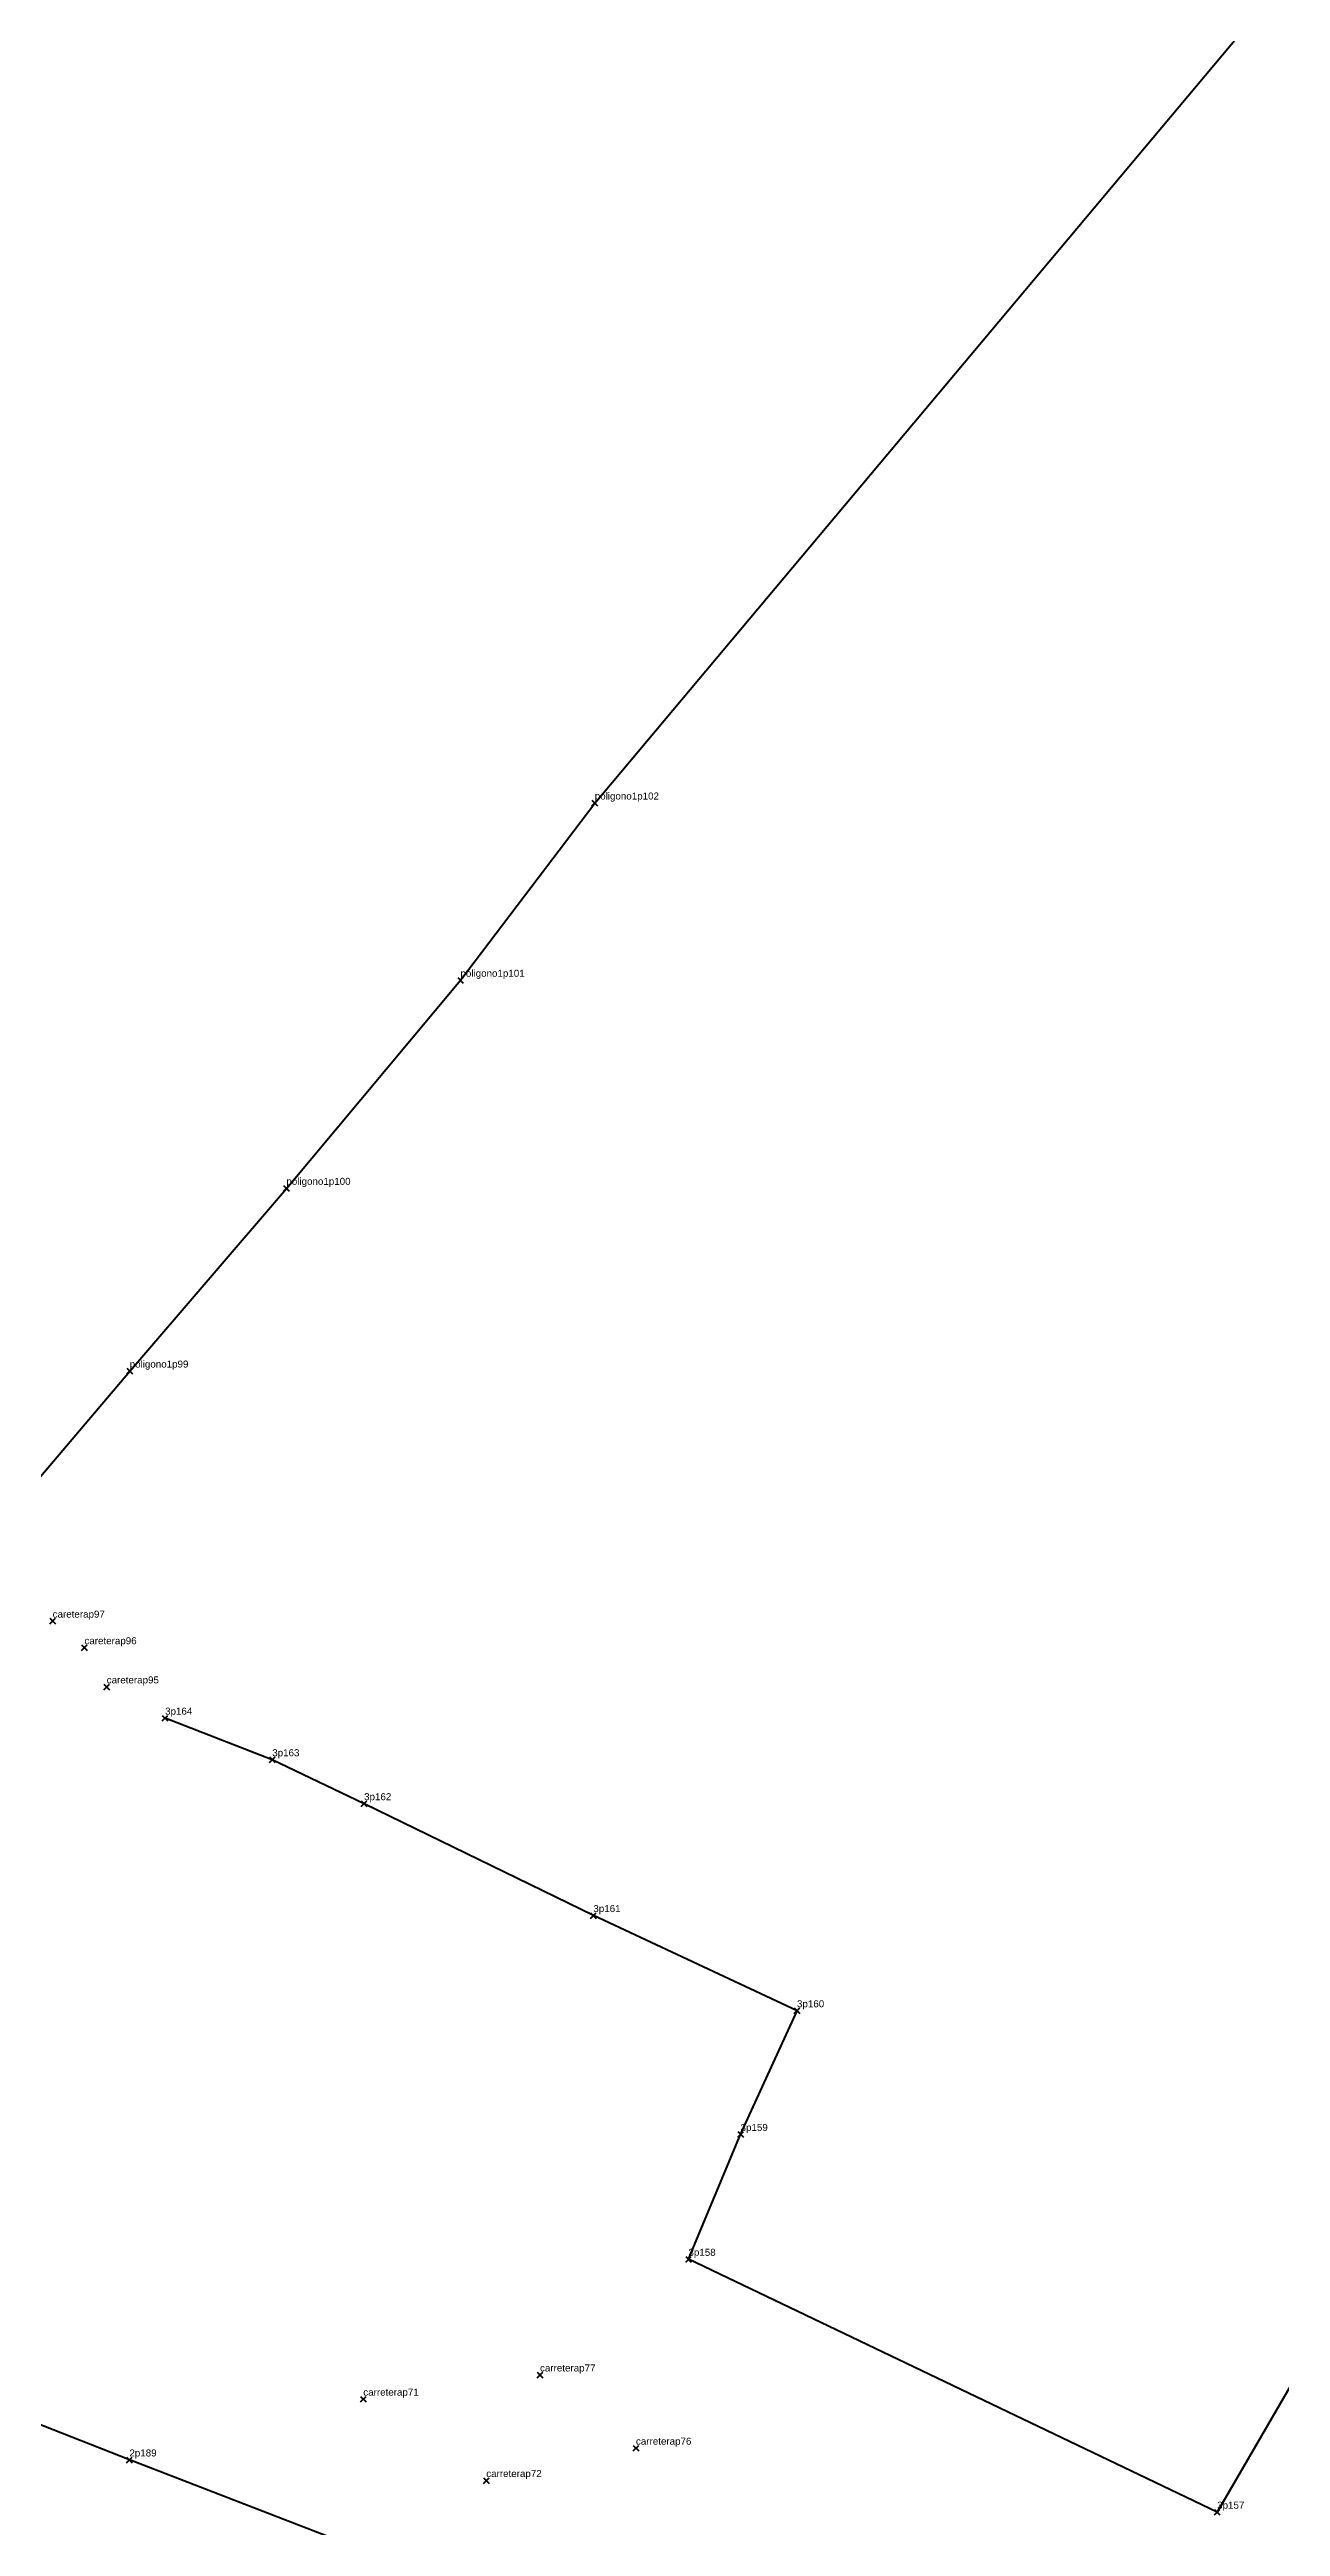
# Model space of a CAD drawing. Header units: millimetres. Extents: x 621039 to 621944, y 1339693 to 1340504.
# Drawn here: x 621472.5 to 621560.4, y 1339869 to 1340045.9 of the extents above; entities that cross this region are included whole.
import ezdxf

# ---------------------------------------------------------------- set-up
doc = ezdxf.new("R2010")
doc.units = ezdxf.units.MM
doc.header["$PDMODE"] = 3
doc.header["$PDSIZE"] = 0.2
for name, color, linetype, lineweight in [('Line', 250, 'CONTINUOUS', 100), ('Point', 5, 'CONTINUOUS', 100), ('Point_Name', 1, 'CONTINUOUS', 100)]:
    doc.layers.add(name, color=color, linetype=linetype, lineweight=lineweight)
doc.styles.get("Standard").update_dxf_attribs({"font": 'arial.ttf', "width": 0.65})

msp = doc.modelspace()

# ---------------------------------------------------------------- linework, layer by layer
at = {"layer": 'Line'}
for points in [[(621377.22, 1339936.78, 0), (621393.33, 1339928.24, 0), (621421.23, 1339912.36, 0), (621436.7, 1339903.52, 0), (621456.92, 1339924.19, 0), (621466.36, 1339937.58, 0), (621478.2, 1339951.53, 0), (621489.39, 1339964.58, 0), (621501.82, 1339979.44, 0), (621511.41, 1339992.1, 0), (621558.1, 1340047.75, 0), (621628.69, 1340133.94, 0), (621645.64, 1340153.87, 0), (621648.71, 1340157.03, 0), (621661.33, 1340169.36, 0), (621671.37, 1340178.49, 0), (621685.55, 1340189.81, 0), (621697.08, 1340198.48, 0), (621700.48, 1340201.58, 0), (621710.68, 1340212.09, 0), (621716, 1340222.01, 0), (621720.14, 1340229.76, 0), (621734.79, 1340255.96, 0), (621746.58, 1340279.4, 0)], [(621701.03, 1340101.2, 0), (621660.43, 1340037.08, 0), (621653.56, 1340025.52, 0), (621597.67, 1339938.52, 0), (621588.48, 1339923.36, 0), (621566.36, 1339888.14, 0), (621555.85, 1339870.03, 0), (621518.1, 1339888.09, 0), (621521.82, 1339897.01, 0), (621525.85, 1339905.84, 0), (621511.31, 1339912.64, 0), (621494.94, 1339920.63, 0), (621488.38, 1339923.77, 0), (621480.73, 1339926.74, 0)], [(621502.95, 1339864.2, 0), (621478.18, 1339873.76, 0), (621454.91, 1339882.91, 0), (621451.3, 1339882.52, 0)]]:
    msp.add_polyline3d(points, dxfattribs=at)
at = {"layer": 'Point'}
for p in [(621511.41, 1339992.1, 34.32), (621501.82, 1339979.44, 33.93), (621489.39, 1339964.58, 34.1), (621478.2, 1339951.53, 34.67), (621472.7, 1339933.67, 34.61), (621474.97, 1339931.77, 34.69), (621476.56, 1339928.97, 34.62), (621480.73, 1339926.74, 35.09), (621488.38, 1339923.77, 34.81), (621494.94, 1339920.63, 34.86), (621511.31, 1339912.64, 34.9), (621525.85, 1339905.84, 34.39), (621521.82, 1339897.01, 34.52), (621518.1, 1339888.09, 34.82), (621507.5, 1339879.83, 35.73), (621494.88, 1339878.1, 35.36), (621514.35, 1339874.6, 35.71), (621478.18, 1339873.76, 34.61), (621503.66, 1339872.29, 35.32), (621555.85, 1339870.03, 34.73)]:
    msp.add_point(p, dxfattribs=at)

# ---------------------------------------------------------------- texts
at = {"layer": 'Point_Name'}
for s, p in [('poligono1p102', (621511.41, 1339992.35)), ('poligono1p101', (621501.82, 1339979.69)), ('poligono1p100', (621489.39, 1339964.83)), ('poligono1p99', (621478.2, 1339951.78)), ('careterap97', (621472.7, 1339933.92)), ('careterap96', (621474.97, 1339932.02)), ('careterap95', (621476.56, 1339929.22)), ('3p164', (621480.73, 1339926.99)), ('3p163', (621488.38, 1339924.02)), ('3p162', (621494.94, 1339920.88)), ('3p161', (621511.31, 1339912.89)), ('3p160', (621525.85, 1339906.09)), ('3p159', (621521.82, 1339897.26)), ('3p158', (621518.1, 1339888.34)), ('carreterap77', (621507.5, 1339880.08)), ('carreterap71', (621494.88, 1339878.35)), ('carreterap76', (621514.35, 1339874.85)), ('2p189', (621478.18, 1339874.01)), ('carreterap72', (621503.66, 1339872.54)), ('3p157', (621555.85, 1339870.28))]:
    msp.add_text(s, height=0.5, dxfattribs=at).set_placement(p)

doc.saveas('drawing.dxf')
